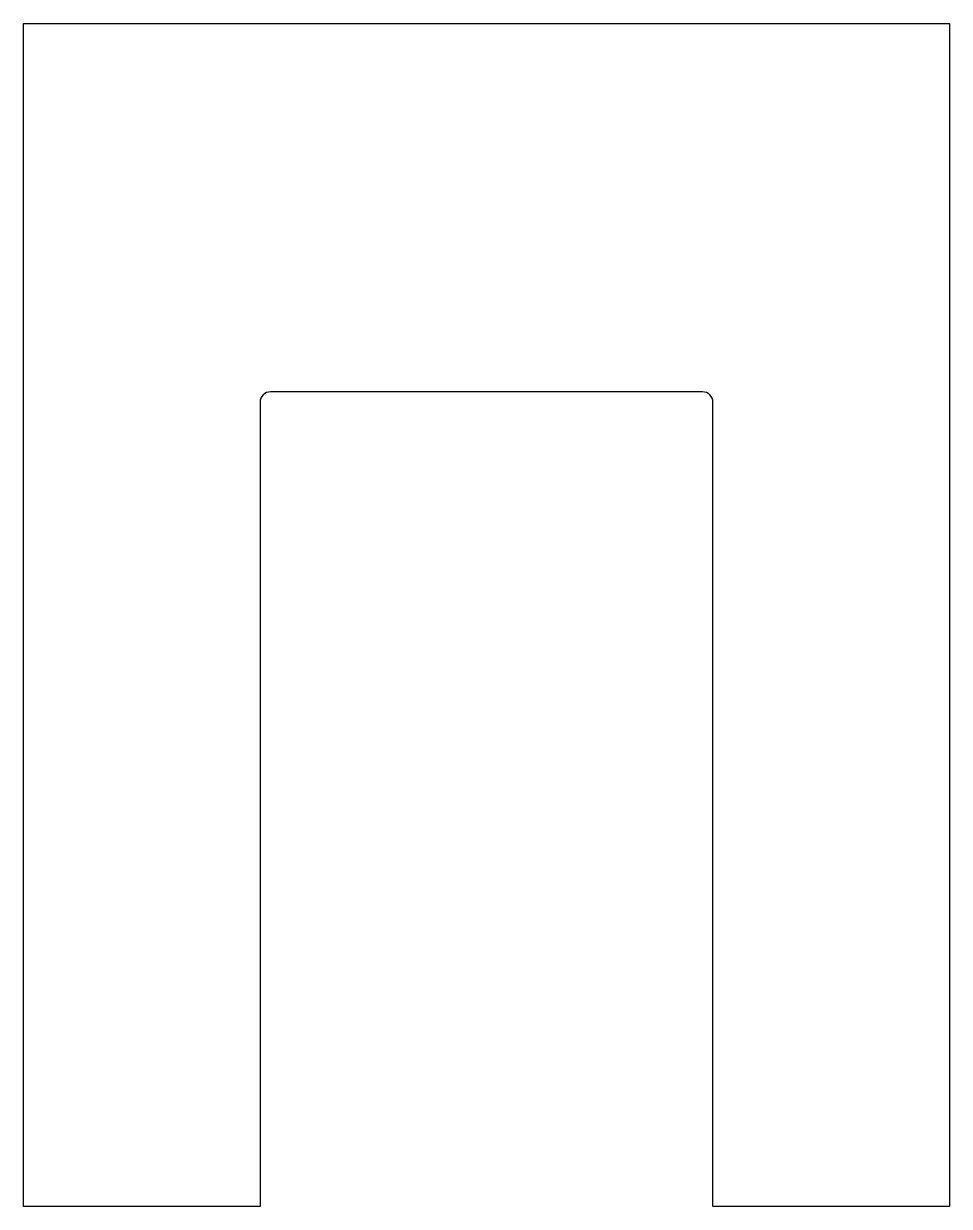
# Model space of a CAD drawing. Header units: millimetres. Extents: x -178 to -90, y -105 to 7.
import ezdxf

# ---------------------------------------------------------------- set-up
doc = ezdxf.new("R2010")
doc.units = ezdxf.units.MM
doc.layers.get('0').update_dxf_attribs({"linetype": 'CONTINUOUS'})

msp = doc.modelspace()

# ---------------------------------------------------------------- linework, layer by layer
msp.add_lwpolyline([(-89.78, 7.47), (-89.78, -105.22), (-112.32, -105.22), (-112.32, -28.61, 0.414214), (-113.32, -27.61), (-154.5, -27.61, 0.414214), (-155.5, -28.61), (-155.5, -105.22), (-178.04, -105.22), (-178.04, 7.47)], format="xyb", close=True)

doc.saveas('drawing.dxf')
